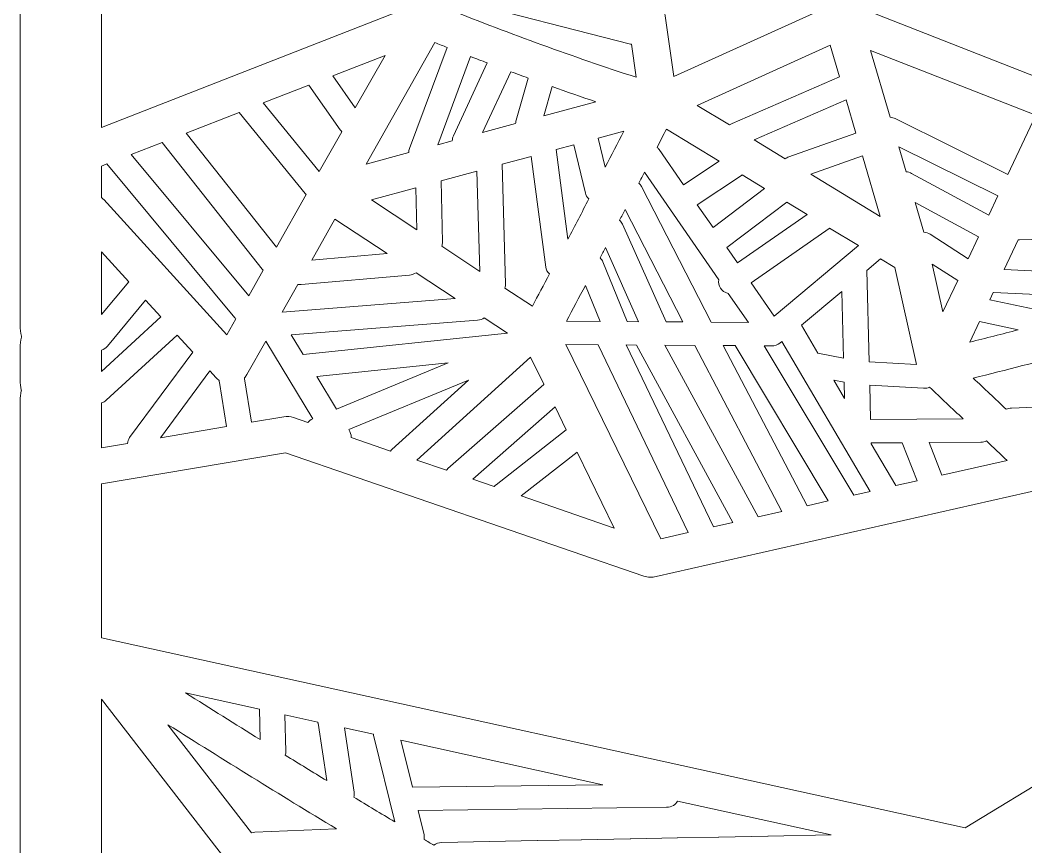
# Model space of a CAD drawing. Header units: centimetres. Extents: x -10.3 to 4.3, y -13.4 to 8.6.
# Drawn here: x -10.349 to -6.484, y -7.897 to -4.721 of the extents above; entities that cross this region are included whole.
import ezdxf

# ---------------------------------------------------------------- set-up
doc = ezdxf.new("R2010")
doc.units = ezdxf.units.CM
doc.header["$MEASUREMENT"] = 0
doc.layers.add('Plan 1', color=7, linetype='Continuous')

msp = doc.modelspace()

# ---------------------------------------------------------------- linework, layer by layer
at = {"layer": 'Plan 1', "color": 250, "lineweight": 20}
for points, knots in [([(-5.4971, -13.40751), (-5.48345, -13.4089), (-5.46966, -13.40959), (-5.45586, -13.40959), (-5.45586, -13.40959), (-5.21797, -13.40959), (-5.21797, -13.40959), (-5.20422, -13.40959), (-5.19047, -13.4089), (-5.17686, -13.40752), (-5.17686, -13.40752), (-5.17454, -13.40728), (-5.17454, -13.40728), (-5.17454, -13.40728), (-5.17222, -13.40752), (-5.17222, -13.40752), (-5.15861, -13.4089), (-5.14486, -13.40959), (-5.13111, -13.40959), (-5.13111, -13.40959), (-4.88364, -13.40959), (-4.88364, -13.40959), (-4.86986, -13.40959), (-4.8561, -13.4089), (-4.84247, -13.40751), (-4.84247, -13.40751), (-4.84014, -13.40728), (-4.84014, -13.40728), (-4.84014, -13.40728), (-4.83782, -13.40751), (-4.83782, -13.40751), (-4.82419, -13.4089), (-4.81043, -13.40959), (-4.79665, -13.40959), (-4.79665, -13.40959), (-4.54415, -13.40959), (-4.54415, -13.40959), (-4.53041, -13.40959), (-4.51668, -13.4089), (-4.50307, -13.40752), (-4.50307, -13.40752), (-4.50075, -13.40729), (-4.50075, -13.40729), (-4.50075, -13.40729), (-4.49844, -13.40752), (-4.49844, -13.40752), (-4.48483, -13.4089), (-4.4711, -13.40959), (-4.45736, -13.40959), (-4.45736, -13.40959), (4.02287, -13.40959), (4.02287, -13.40959), (4.18908, -13.40959), (4.31932, -13.3106), (4.31932, -13.19416), (4.31932, -13.19416), (4.31932, 8.3375), (4.31932, 8.3375), (4.31932, 8.45394), (4.18908, 8.55293), (4.02287, 8.55293), (4.02287, 8.55293), (-10.05259, 8.55293), (-10.05259, 8.55293), (-10.2188, 8.55293), (-10.34904, 8.45394), (-10.34904, 8.3375), (-10.34904, 8.3375), (-10.34904, -5.89474), (-10.34904, -5.89474), (-10.34904, -5.90825), (-10.34731, -5.92174), (-10.34383, -5.93503), (-10.34383, -5.93503), (-10.34327, -5.93714), (-10.34327, -5.93714), (-10.34327, -5.93714), (-10.34383, -5.93925), (-10.34383, -5.93925), (-10.34731, -5.95253), (-10.34904, -5.96603), (-10.34904, -5.97954), (-10.34904, -5.97954), (-10.34904, -6.10452), (-10.34904, -6.10452), (-10.34904, -6.11694), (-10.34758, -6.12935), (-10.34463, -6.1416), (-10.34463, -6.1416), (-10.34417, -6.14354), (-10.34417, -6.14354), (-10.34417, -6.14354), (-10.34463, -6.14548), (-10.34463, -6.14548), (-10.34758, -6.15773), (-10.34904, -6.17014), (-10.34904, -6.18256), (-10.34904, -6.18256), (-10.34904, -13.19416), (-10.34904, -13.19416), (-10.34904, -13.3106), (-10.2188, -13.40959), (-10.05259, -13.40959), (-10.05259, -13.40959), (-7.60772, -13.40959), (-7.60772, -13.40959), (-7.59525, -13.40959), (-7.5828, -13.40902), (-7.57044, -13.40789), (-7.57044, -13.40789), (-7.56833, -13.4077), (-7.56833, -13.4077), (-7.56833, -13.4077), (-7.56623, -13.40789), (-7.56623, -13.40789), (-7.55387, -13.40902), (-7.54141, -13.40959), (-7.52895, -13.40959), (-7.52895, -13.40959), (-6.8758, -13.40959), (-6.8758, -13.40959), (-6.8623, -13.40959), (-6.8488, -13.40893), (-6.83543, -13.40759), (-6.83543, -13.40759), (-6.83315, -13.40737), (-6.83315, -13.40737), (-6.83315, -13.40737), (-6.83088, -13.40759), (-6.83088, -13.40759), (-6.81751, -13.40893), (-6.80401, -13.40959), (-6.7905, -13.40959), (-6.7905, -13.40959), (-5.8596, -13.40959), (-5.8596, -13.40959), (-5.84594, -13.40959), (-5.8323, -13.40891), (-5.81878, -13.40755), (-5.81878, -13.40755), (-5.81648, -13.40732), (-5.81648, -13.40732), (-5.81648, -13.40732), (-5.81418, -13.40755), (-5.81418, -13.40755), (-5.80066, -13.40891), (-5.78701, -13.40959), (-5.77335, -13.40959), (-5.77335, -13.40959), (-5.54299, -13.40959), (-5.54299, -13.40959), (-5.52919, -13.40959), (-5.51541, -13.4089), (-5.50175, -13.40751), (-5.50175, -13.40751), (-5.49943, -13.40727), (-5.49943, -13.40727), (-5.49943, -13.40727), (-5.4971, -13.40751), (-5.4971, -13.40751)], [0, 0, 0, 0, 0.0188679, 0.0188679, 0.0188679, 0.0377358, 0.0377358, 0.0377358, 0.0566038, 0.0566038, 0.0566038, 0.0754717, 0.0754717, 0.0754717, 0.0943396, 0.0943396, 0.0943396, 0.1132075, 0.1132075, 0.1132075, 0.1320755, 0.1320755, 0.1320755, 0.1509434, 0.1509434, 0.1509434, 0.1698113, 0.1698113, 0.1698113, 0.1886792, 0.1886792, 0.1886792, 0.2075472, 0.2075472, 0.2075472, 0.2264151, 0.2264151, 0.2264151, 0.245283, 0.245283, 0.245283, 0.2641509, 0.2641509, 0.2641509, 0.2830189, 0.2830189, 0.2830189, 0.3018868, 0.3018868, 0.3018868, 0.3207547, 0.3207547, 0.3207547, 0.3396226, 0.3396226, 0.3396226, 0.3584906, 0.3584906, 0.3584906, 0.3773585, 0.3773585, 0.3773585, 0.3962264, 0.3962264, 0.3962264, 0.4150943, 0.4150943, 0.4150943, 0.4339623, 0.4339623, 0.4339623, 0.4528302, 0.4528302, 0.4528302, 0.4716981, 0.4716981, 0.4716981, 0.490566, 0.490566, 0.490566, 0.509434, 0.509434, 0.509434, 0.5283019, 0.5283019, 0.5283019, 0.5471698, 0.5471698, 0.5471698, 0.5660377, 0.5660377, 0.5660377, 0.5849057, 0.5849057, 0.5849057, 0.6037736, 0.6037736, 0.6037736, 0.6226415, 0.6226415, 0.6226415, 0.6415094, 0.6415094, 0.6415094, 0.6603774, 0.6603774, 0.6603774, 0.6792453, 0.6792453, 0.6792453, 0.6981132, 0.6981132, 0.6981132, 0.7169811, 0.7169811, 0.7169811, 0.7358491, 0.7358491, 0.7358491, 0.754717, 0.754717, 0.754717, 0.7735849, 0.7735849, 0.7735849, 0.7924528, 0.7924528, 0.7924528, 0.8113208, 0.8113208, 0.8113208, 0.8301887, 0.8301887, 0.8301887, 0.8490566, 0.8490566, 0.8490566, 0.8679245, 0.8679245, 0.8679245, 0.8867925, 0.8867925, 0.8867925, 0.9056604, 0.9056604, 0.9056604, 0.9245283, 0.9245283, 0.9245283, 0.9433962, 0.9433962, 0.9433962, 0.9622642, 0.9622642, 0.9622642, 0.9811321, 0.9811321, 0.9811321, 1, 1, 1, 1]), ([(-6.23586, -3.94884), (-6.23586, -3.94884), (-7.09561, -2.9755), (-7.09561, -2.9755), (-7.09561, -2.9755), (-7.38415, -3.12288), (-7.38415, -3.12288), (-7.38415, -3.12288), (-7.38415, -3.83944), (-7.38415, -3.83944), (-7.38415, -3.83944), (-7.13007, -4.67005), (-7.13007, -4.67005), (-7.13007, -4.67005), (-6.40525, -4.95386), (-6.40525, -4.95386), (-6.40525, -4.95386), (-6.23586, -3.94884), (-6.23586, -3.94884)], [0, 0, 0, 0, 0.1666667, 0.1666667, 0.1666667, 0.3333333, 0.3333333, 0.3333333, 0.5, 0.5, 0.5, 0.6666667, 0.6666667, 0.6666667, 0.8333333, 0.8333333, 0.8333333, 1, 1, 1, 1]), ([(-8.29099, -3.02456), (-8.29099, -3.02456), (-9.4212, -3.00261), (-9.4212, -3.00261), (-9.4212, -3.00261), (-10.01657, -4.27854), (-10.01657, -4.27854), (-10.02077, -4.28754), (-10.02724, -4.29618), (-10.03625, -4.30323), (-10.03625, -4.30323), (-10.03625, -5.13354), (-10.03625, -5.13354), (-10.03625, -5.13354), (-8.84566, -4.66918), (-8.84566, -4.66918), (-8.84566, -4.66918), (-8.29099, -3.02456), (-8.29099, -3.02456)], [0, 0, 0, 0, 0.1666667, 0.1666667, 0.1666667, 0.3333333, 0.3333333, 0.3333333, 0.5, 0.5, 0.5, 0.6666667, 0.6666667, 0.6666667, 0.8333333, 0.8333333, 0.8333333, 1, 1, 1, 1]), ([(-8.10826, -3.04176), (-8.10826, -3.04176), (-7.83678, -4.93807), (-7.83678, -4.93807), (-7.83678, -4.93807), (-7.27582, -4.68403), (-7.27582, -4.68403), (-7.27582, -4.68403), (-7.52521, -3.86876), (-7.52521, -3.86876), (-7.5272, -3.86225), (-7.52812, -3.85601), (-7.52812, -3.84935), (-7.52812, -3.84935), (-7.52811, -3.13923), (-7.52811, -3.13923), (-7.52811, -3.13923), (-8.10826, -3.04176), (-8.10826, -3.04176)], [0, 0, 0, 0, 0.1666667, 0.1666667, 0.1666667, 0.3333333, 0.3333333, 0.3333333, 0.5, 0.5, 0.5, 0.6666667, 0.6666667, 0.6666667, 0.8333333, 0.8333333, 0.8333333, 1, 1, 1, 1]), ([(-8.68368, -4.63751), (-8.68368, -4.63751), (-8.6985, -4.68147), (-8.6985, -4.68147), (-8.46417, -4.77388), (-8.22571, -4.86145), (-7.98175, -4.94046), (-7.98175, -4.94046), (-7.99984, -4.81407), (-7.99984, -4.81407), (-8.00101, -4.81385), (-8.00216, -4.81359), (-8.00331, -4.8133), (-8.00331, -4.8133), (-8.68368, -4.63751), (-8.68368, -4.63751)], [0, 0, 0, 0, 0.2, 0.2, 0.2, 0.4, 0.4, 0.4, 0.6, 0.6, 0.6, 0.8, 0.8, 0.8, 1, 1, 1, 1]), ([(-8.70794, -4.82602), (-8.72358, -4.81991), (-8.7392, -4.81378), (-8.7548, -4.80762), (-8.7548, -4.80762), (-9.01962, -5.27476), (-9.01962, -5.27476), (-9.01962, -5.27476), (-8.85506, -5.23003), (-8.85506, -5.23003), (-8.85518, -5.22474), (-8.8543, -5.21943), (-8.85241, -5.21434), (-8.85241, -5.21434), (-8.70794, -4.82602), (-8.70794, -4.82602)], [0, 0, 0, 0, 0.2, 0.2, 0.2, 0.4, 0.4, 0.4, 0.6, 0.6, 0.6, 0.8, 0.8, 0.8, 1, 1, 1, 1]), ([(-7.74634, -5.04894), (-7.74634, -5.04894), (-7.62257, -5.12399), (-7.62257, -5.12399), (-7.61952, -5.12164), (-7.61606, -5.11957), (-7.61217, -5.11789), (-7.61217, -5.11789), (-7.20034, -4.93934), (-7.20034, -4.93934), (-7.20034, -4.93934), (-7.23592, -4.81779), (-7.23592, -4.81779), (-7.23592, -4.81779), (-7.74634, -5.04894), (-7.74634, -5.04894)], [0, 0, 0, 0, 0.2, 0.2, 0.2, 0.4, 0.4, 0.4, 0.6, 0.6, 0.6, 0.8, 0.8, 0.8, 1, 1, 1, 1]), ([(-9.14737, -4.93497), (-9.14737, -4.93497), (-9.06087, -5.05855), (-9.06087, -5.05855), (-9.06087, -5.05855), (-8.94637, -4.85658), (-8.94637, -4.85658), (-8.94637, -4.85658), (-9.14737, -4.93497), (-9.14737, -4.93497)], [0, 0, 0, 0, 0.3333333, 0.3333333, 0.3333333, 0.6666667, 0.6666667, 0.6666667, 1, 1, 1, 1]), ([(-8.61742, -4.86104), (-8.61742, -4.86104), (-8.74341, -5.19968), (-8.74341, -5.19968), (-8.74341, -5.19968), (-8.68796, -5.18461), (-8.68796, -5.18461), (-8.68811, -5.17825), (-8.68682, -5.17185), (-8.68403, -5.16584), (-8.68403, -5.16584), (-8.55385, -4.88521), (-8.55385, -4.88521), (-8.57508, -4.8772), (-8.59627, -4.86914), (-8.61742, -4.86104)], [0, 0, 0, 0, 0.2, 0.2, 0.2, 0.4, 0.4, 0.4, 0.6, 0.6, 0.6, 0.8, 0.8, 0.8, 1, 1, 1, 1]), ([(-7.08059, -4.83764), (-7.08059, -4.83764), (-7.00542, -5.09435), (-7.00542, -5.09435), (-6.99842, -5.0948), (-6.99159, -5.09659), (-6.98545, -5.09963), (-6.98545, -5.09963), (-6.55235, -5.31363), (-6.55235, -5.31363), (-6.55235, -5.31363), (-6.44485, -5.08657), (-6.44485, -5.08657), (-6.44485, -5.08657), (-7.08059, -4.83764), (-7.08059, -4.83764)], [0, 0, 0, 0, 0.2, 0.2, 0.2, 0.4, 0.4, 0.4, 0.6, 0.6, 0.6, 0.8, 0.8, 0.8, 1, 1, 1, 1]), ([(-8.39601, -4.94365), (-8.4184, -4.93553), (-8.44074, -4.92735), (-8.46304, -4.91912), (-8.46304, -4.91912), (-8.57151, -5.15296), (-8.57151, -5.15296), (-8.57151, -5.15296), (-8.44448, -5.11844), (-8.44448, -5.11844), (-8.44457, -5.11419), (-8.44402, -5.10994), (-8.44283, -5.10579), (-8.44283, -5.10579), (-8.39601, -4.94365), (-8.39601, -4.94365)], [0, 0, 0, 0, 0.2, 0.2, 0.2, 0.4, 0.4, 0.4, 0.6, 0.6, 0.6, 0.8, 0.8, 0.8, 1, 1, 1, 1]), ([(-9.41476, -5.03926), (-9.41476, -5.03926), (-9.19942, -5.30296), (-9.19942, -5.30296), (-9.19942, -5.30296), (-9.11258, -5.14977), (-9.11258, -5.14977), (-9.1148, -5.14765), (-9.11674, -5.14537), (-9.1184, -5.143), (-9.1184, -5.143), (-9.23899, -4.9707), (-9.23899, -4.9707), (-9.23899, -4.9707), (-9.41476, -5.03926), (-9.41476, -5.03926)], [0, 0, 0, 0, 0.2, 0.2, 0.2, 0.4, 0.4, 0.4, 0.6, 0.6, 0.6, 0.8, 0.8, 0.8, 1, 1, 1, 1]), ([(-8.30418, -4.97655), (-8.30418, -4.97655), (-8.33669, -5.08914), (-8.33669, -5.08914), (-8.33669, -5.08914), (-8.13596, -5.03458), (-8.13596, -5.03458), (-8.19231, -5.01565), (-8.24838, -4.99629), (-8.30418, -4.97655)], [0, 0, 0, 0, 0.3333333, 0.3333333, 0.3333333, 0.6666667, 0.6666667, 0.6666667, 1, 1, 1, 1]), ([(-7.52842, -5.18107), (-7.52842, -5.18107), (-7.40814, -5.254), (-7.40814, -5.254), (-7.40424, -5.25099), (-7.39967, -5.24845), (-7.39441, -5.24659), (-7.39441, -5.24659), (-7.13697, -5.15573), (-7.13697, -5.15573), (-7.13697, -5.15573), (-7.17448, -5.02762), (-7.17448, -5.02762), (-7.17448, -5.02762), (-7.52842, -5.18107), (-7.52842, -5.18107)], [0, 0, 0, 0, 0.2, 0.2, 0.2, 0.4, 0.4, 0.4, 0.6, 0.6, 0.6, 0.8, 0.8, 0.8, 1, 1, 1, 1]), ([(-9.50779, -5.07555), (-9.50779, -5.07555), (-9.71083, -5.15474), (-9.71083, -5.15474), (-9.71083, -5.15474), (-9.36397, -5.59322), (-9.36397, -5.59322), (-9.36397, -5.59322), (-9.2495, -5.39128), (-9.2495, -5.39128), (-9.25089, -5.38996), (-9.25217, -5.38857), (-9.25334, -5.38714), (-9.25334, -5.38714), (-9.50779, -5.07555), (-9.50779, -5.07555)], [0, 0, 0, 0, 0.2, 0.2, 0.2, 0.4, 0.4, 0.4, 0.6, 0.6, 0.6, 0.8, 0.8, 0.8, 1, 1, 1, 1]), ([(-7.86499, -5.13968), (-7.87684, -5.16312), (-7.88873, -5.18655), (-7.90066, -5.20997), (-7.89778, -5.2125), (-7.89534, -5.21527), (-7.89332, -5.21819), (-7.89332, -5.21819), (-7.79934, -5.35404), (-7.79934, -5.35404), (-7.79934, -5.35404), (-7.66178, -5.26289), (-7.66178, -5.26289), (-7.66178, -5.26289), (-7.86499, -5.13968), (-7.86499, -5.13968)], [0, 0, 0, 0, 0.2, 0.2, 0.2, 0.4, 0.4, 0.4, 0.6, 0.6, 0.6, 0.8, 0.8, 0.8, 1, 1, 1, 1]), ([(-8.12731, -5.17467), (-8.12731, -5.17467), (-8.1002, -5.28648), (-8.1002, -5.28648), (-8.07644, -5.24036), (-8.0528, -5.19422), (-8.0293, -5.14803), (-8.0293, -5.14803), (-8.12731, -5.17467), (-8.12731, -5.17467)], [0, 0, 0, 0, 0.3333333, 0.3333333, 0.3333333, 0.6666667, 0.6666667, 0.6666667, 1, 1, 1, 1]), ([(-9.80353, -5.19089), (-9.80353, -5.19089), (-9.92204, -5.23711), (-9.92204, -5.23711), (-9.92204, -5.23711), (-9.46994, -5.78013), (-9.46994, -5.78013), (-9.46994, -5.78013), (-9.41437, -5.68211), (-9.41437, -5.68211), (-9.41594, -5.68062), (-9.41736, -5.67905), (-9.41865, -5.67743), (-9.41865, -5.67743), (-9.80353, -5.19089), (-9.80353, -5.19089)], [0, 0, 0, 0, 0.2, 0.2, 0.2, 0.4, 0.4, 0.4, 0.6, 0.6, 0.6, 0.8, 0.8, 0.8, 1, 1, 1, 1]), ([(-8.2893, -5.2187), (-8.2893, -5.2187), (-8.24409, -5.56285), (-8.24409, -5.56285), (-8.21693, -5.51119), (-8.18989, -5.45949), (-8.16298, -5.40775), (-8.17018, -5.40137), (-8.17461, -5.39339), (-8.17655, -5.3854), (-8.17655, -5.3854), (-8.22143, -5.20026), (-8.22143, -5.20026), (-8.22143, -5.20026), (-8.2893, -5.2187), (-8.2893, -5.2187)], [0, 0, 0, 0, 0.2, 0.2, 0.2, 0.4, 0.4, 0.4, 0.6, 0.6, 0.6, 0.8, 0.8, 0.8, 1, 1, 1, 1]), ([(-6.972, -5.20849), (-6.972, -5.20849), (-6.94408, -5.30383), (-6.94408, -5.30383), (-6.93644, -5.30433), (-6.92904, -5.30642), (-6.92251, -5.30994), (-6.92251, -5.30994), (-6.62633, -5.46989), (-6.62633, -5.46989), (-6.62633, -5.46989), (-6.59157, -5.39647), (-6.59157, -5.39647), (-6.59157, -5.39647), (-6.972, -5.20849), (-6.972, -5.20849)], [0, 0, 0, 0, 0.2, 0.2, 0.2, 0.4, 0.4, 0.4, 0.6, 0.6, 0.6, 0.8, 0.8, 0.8, 1, 1, 1, 1]), ([(-8.3845, -5.24458), (-8.3845, -5.24458), (-8.49631, -5.27496), (-8.49631, -5.27496), (-8.49631, -5.27496), (-8.48313, -5.7343), (-8.48313, -5.7343), (-8.48298, -5.73965), (-8.48384, -5.74507), (-8.48578, -5.75027), (-8.48578, -5.75027), (-8.38028, -5.82003), (-8.38028, -5.82003), (-8.3583, -5.7788), (-8.33637, -5.73755), (-8.31451, -5.69629), (-8.32285, -5.68877), (-8.32743, -5.67911), (-8.32866, -5.6697), (-8.32866, -5.6697), (-8.3845, -5.24458), (-8.3845, -5.24458)], [0, 0, 0, 0, 0.1428571, 0.1428571, 0.1428571, 0.2857143, 0.2857143, 0.2857143, 0.4285714, 0.4285714, 0.4285714, 0.5714286, 0.5714286, 0.5714286, 0.7142857, 0.7142857, 0.7142857, 0.8571429, 0.8571429, 0.8571429, 1, 1, 1, 1]), ([(-7.31039, -5.31327), (-7.31039, -5.31327), (-7.04345, -5.47512), (-7.04345, -5.47512), (-7.04345, -5.47512), (-7.11141, -5.24304), (-7.11141, -5.24304), (-7.11141, -5.24304), (-7.31039, -5.31327), (-7.31039, -5.31327)], [0, 0, 0, 0, 0.3333333, 0.3333333, 0.3333333, 0.6666667, 0.6666667, 0.6666667, 1, 1, 1, 1]), ([(-10.01528, -5.27348), (-10.01528, -5.27348), (-10.03625, -5.28166), (-10.03625, -5.28166), (-10.03625, -5.28166), (-10.03625, -5.40301), (-10.03625, -5.40301), (-10.03316, -5.40545), (-10.03036, -5.40807), (-10.02785, -5.41082), (-10.02785, -5.41082), (-9.55491, -5.93002), (-9.55491, -5.93002), (-9.55491, -5.93002), (-9.51981, -5.86811), (-9.51981, -5.86811), (-9.5211, -5.86689), (-9.52229, -5.86561), (-9.52338, -5.8643), (-9.52338, -5.8643), (-10.01528, -5.27348), (-10.01528, -5.27348)], [0, 0, 0, 0, 0.1428571, 0.1428571, 0.1428571, 0.2857143, 0.2857143, 0.2857143, 0.4285714, 0.4285714, 0.4285714, 0.5714286, 0.5714286, 0.5714286, 0.7142857, 0.7142857, 0.7142857, 0.8571429, 0.8571429, 0.8571429, 1, 1, 1, 1]), ([(-8.59346, -5.30137), (-8.59346, -5.30137), (-8.73128, -5.33883), (-8.73128, -5.33883), (-8.73128, -5.33883), (-8.72579, -5.57407), (-8.72579, -5.57407), (-8.72566, -5.57936), (-8.72653, -5.58469), (-8.72844, -5.58982), (-8.72844, -5.58982), (-8.58241, -5.68638), (-8.58241, -5.68638), (-8.58241, -5.68638), (-8.59346, -5.30137), (-8.59346, -5.30137)], [0, 0, 0, 0, 0.2, 0.2, 0.2, 0.4, 0.4, 0.4, 0.6, 0.6, 0.6, 0.8, 0.8, 0.8, 1, 1, 1, 1]), ([(-7.94935, -5.30521), (-7.95657, -5.31926), (-7.9638, -5.33331), (-7.97103, -5.34736), (-7.96666, -5.35123), (-7.9633, -5.35568), (-7.96091, -5.36034), (-7.96091, -5.36034), (-7.6935, -5.88134), (-7.6935, -5.88134), (-7.6935, -5.88134), (-7.55016, -5.88224), (-7.55016, -5.88224), (-7.55016, -5.88224), (-7.62727, -5.77078), (-7.62727, -5.77078), (-7.64078, -5.76787), (-7.65124, -5.76008), (-7.65738, -5.7509), (-7.66407, -5.74091), (-7.66604, -5.72915), (-7.66366, -5.71818), (-7.66366, -5.71818), (-7.94935, -5.30521), (-7.94935, -5.30521)], [0, 0, 0, 0, 0.125, 0.125, 0.125, 0.25, 0.25, 0.25, 0.375, 0.375, 0.375, 0.5, 0.5, 0.5, 0.625, 0.625, 0.625, 0.75, 0.75, 0.75, 0.875, 0.875, 0.875, 1, 1, 1, 1]), ([(-7.57435, -5.3159), (-7.57524, -5.31658), (-7.57615, -5.31723), (-7.57711, -5.31787), (-7.57711, -5.31787), (-7.74663, -5.43022), (-7.74663, -5.43022), (-7.74663, -5.43022), (-7.68594, -5.51796), (-7.68594, -5.51796), (-7.68594, -5.51796), (-7.48779, -5.36838), (-7.48779, -5.36838), (-7.48779, -5.36838), (-7.57435, -5.3159), (-7.57435, -5.3159)], [0, 0, 0, 0, 0.2, 0.2, 0.2, 0.4, 0.4, 0.4, 0.6, 0.6, 0.6, 0.8, 0.8, 0.8, 1, 1, 1, 1]), ([(-8.82857, -5.36526), (-8.82857, -5.36526), (-8.99829, -5.4114), (-8.99829, -5.4114), (-8.99829, -5.4114), (-8.82481, -5.52611), (-8.82481, -5.52611), (-8.82481, -5.52611), (-8.82857, -5.36526), (-8.82857, -5.36526)], [0, 0, 0, 0, 0.3333333, 0.3333333, 0.3333333, 0.6666667, 0.6666667, 0.6666667, 1, 1, 1, 1]), ([(-8.0237, -5.44918), (-8.0308, -5.46285), (-8.0379, -5.47651), (-8.04502, -5.49017), (-8.04007, -5.49458), (-8.03643, -5.49975), (-8.03404, -5.50511), (-8.03404, -5.50511), (-7.86625, -5.88025), (-7.86625, -5.88025), (-7.86625, -5.88025), (-7.80224, -5.88065), (-7.80224, -5.88065), (-7.80224, -5.88065), (-8.0237, -5.44918), (-8.0237, -5.44918)], [0, 0, 0, 0, 0.2, 0.2, 0.2, 0.4, 0.4, 0.4, 0.6, 0.6, 0.6, 0.8, 0.8, 0.8, 1, 1, 1, 1]), ([(-7.40209, -5.42034), (-7.40221, -5.42044), (-7.40234, -5.42054), (-7.40246, -5.42063), (-7.40246, -5.42063), (-7.63292, -5.59459), (-7.63292, -5.59459), (-7.63292, -5.59459), (-7.59189, -5.6539), (-7.59189, -5.6539), (-7.59189, -5.6539), (-7.32471, -5.46726), (-7.32471, -5.46726), (-7.32471, -5.46726), (-7.40209, -5.42034), (-7.40209, -5.42034)], [0, 0, 0, 0, 0.2, 0.2, 0.2, 0.4, 0.4, 0.4, 0.6, 0.6, 0.6, 0.8, 0.8, 0.8, 1, 1, 1, 1]), ([(-6.90968, -5.42132), (-6.90968, -5.42132), (-6.87614, -5.53583), (-6.87614, -5.53583), (-6.86714, -5.53642), (-6.85851, -5.53921), (-6.85134, -5.54383), (-6.85134, -5.54383), (-6.70575, -5.63766), (-6.70575, -5.63766), (-6.70575, -5.63766), (-6.66571, -5.55307), (-6.66571, -5.55307), (-6.66571, -5.55307), (-6.90968, -5.42132), (-6.90968, -5.42132)], [0, 0, 0, 0, 0.2, 0.2, 0.2, 0.4, 0.4, 0.4, 0.6, 0.6, 0.6, 0.8, 0.8, 0.8, 1, 1, 1, 1]), ([(-9.13905, -5.48542), (-9.13905, -5.48542), (-9.22851, -5.64323), (-9.22851, -5.64323), (-9.22851, -5.64323), (-8.93878, -5.61784), (-8.93878, -5.61784), (-8.93878, -5.61784), (-9.13905, -5.48542), (-9.13905, -5.48542)], [0, 0, 0, 0, 0.3333333, 0.3333333, 0.3333333, 0.6666667, 0.6666667, 0.6666667, 1, 1, 1, 1]), ([(-7.53909, -5.73023), (-7.53909, -5.73023), (-7.45049, -5.85828), (-7.45049, -5.85828), (-7.45049, -5.85828), (-7.12663, -5.58737), (-7.12663, -5.58737), (-7.12663, -5.58737), (-7.238, -5.51983), (-7.238, -5.51983), (-7.23858, -5.52028), (-7.23918, -5.52072), (-7.23979, -5.52114), (-7.23979, -5.52114), (-7.53909, -5.73023), (-7.53909, -5.73023)], [0, 0, 0, 0, 0.2, 0.2, 0.2, 0.4, 0.4, 0.4, 0.6, 0.6, 0.6, 0.8, 0.8, 0.8, 1, 1, 1, 1]), ([(-5.8701, -5.73057), (-5.78758, -5.70567), (-5.70541, -5.68018), (-5.62361, -5.65409), (-5.62361, -5.65409), (-5.78667, -5.53755), (-5.78667, -5.53755), (-5.79397, -5.54229), (-5.80307, -5.54541), (-5.81354, -5.5457), (-5.81354, -5.5457), (-6.50766, -5.56479), (-6.50766, -5.56479), (-6.50949, -5.56484), (-6.51131, -5.5648), (-6.51312, -5.56467), (-6.51312, -5.56467), (-6.56733, -5.67917), (-6.56733, -5.67917), (-6.56733, -5.67917), (-5.90832, -5.71059), (-5.90832, -5.71059), (-5.89067, -5.71143), (-5.8777, -5.71997), (-5.8701, -5.73057)], [0, 0, 0, 0, 0.125, 0.125, 0.125, 0.25, 0.25, 0.25, 0.375, 0.375, 0.375, 0.5, 0.5, 0.5, 0.625, 0.625, 0.625, 0.75, 0.75, 0.75, 0.875, 0.875, 0.875, 1, 1, 1, 1]), ([(-8.09981, -5.59497), (-8.10662, -5.60796), (-8.11344, -5.62094), (-8.12027, -5.63393), (-8.11498, -5.63867), (-8.1112, -5.64428), (-8.10884, -5.65008), (-8.10884, -5.65008), (-8.01543, -5.87931), (-8.01543, -5.87931), (-8.01543, -5.87931), (-7.97251, -5.87958), (-7.97251, -5.87958), (-7.97251, -5.87958), (-8.09981, -5.59497), (-8.09981, -5.59497)], [0, 0, 0, 0, 0.2, 0.2, 0.2, 0.4, 0.4, 0.4, 0.6, 0.6, 0.6, 0.8, 0.8, 0.8, 1, 1, 1, 1]), ([(-10.03625, -5.61118), (-10.03625, -5.61118), (-10.03625, -5.85221), (-10.03625, -5.85221), (-10.03625, -5.85221), (-9.9316, -5.72606), (-9.9316, -5.72606), (-9.9316, -5.72606), (-10.03625, -5.61118), (-10.03625, -5.61118)], [0, 0, 0, 0, 0.3333333, 0.3333333, 0.3333333, 0.6666667, 0.6666667, 0.6666667, 1, 1, 1, 1]), ([(-6.98767, -5.67162), (-6.98767, -5.67162), (-7.04214, -5.63859), (-7.04214, -5.63859), (-7.04214, -5.63859), (-7.09541, -5.68315), (-7.09541, -5.68315), (-7.09541, -5.68315), (-7.08612, -6.03397), (-7.08612, -6.03397), (-7.08612, -6.03397), (-6.9039, -6.0439), (-6.9039, -6.0439), (-6.9039, -6.0439), (-6.98767, -5.67162), (-6.98767, -5.67162)], [0, 0, 0, 0, 0.2, 0.2, 0.2, 0.4, 0.4, 0.4, 0.6, 0.6, 0.6, 0.8, 0.8, 0.8, 1, 1, 1, 1]), ([(-6.84321, -5.65906), (-6.84321, -5.65906), (-6.80219, -5.84135), (-6.80219, -5.84135), (-6.80219, -5.84135), (-6.74559, -5.7218), (-6.74559, -5.7218), (-6.74559, -5.7218), (-6.84321, -5.65906), (-6.84321, -5.65906)], [0, 0, 0, 0, 0.3333333, 0.3333333, 0.3333333, 0.6666667, 0.6666667, 0.6666667, 1, 1, 1, 1]), ([(-8.82747, -5.69144), (-8.83422, -5.69622), (-8.8427, -5.6996), (-8.85264, -5.70047), (-8.85264, -5.70047), (-9.26914, -5.73697), (-9.26914, -5.73697), (-9.27333, -5.73734), (-9.27747, -5.73721), (-9.28147, -5.73665), (-9.28147, -5.73665), (-9.34149, -5.84253), (-9.34149, -5.84253), (-9.34149, -5.84253), (-8.67724, -5.79078), (-8.67724, -5.79078), (-8.67724, -5.79078), (-8.82747, -5.69144), (-8.82747, -5.69144)], [0, 0, 0, 0, 0.1666667, 0.1666667, 0.1666667, 0.3333333, 0.3333333, 0.3333333, 0.5, 0.5, 0.5, 0.6666667, 0.6666667, 0.6666667, 0.8333333, 0.8333333, 0.8333333, 1, 1, 1, 1]), ([(-8.17657, -5.74064), (-8.20078, -5.78639), (-8.22507, -5.83212), (-8.24944, -5.87783), (-8.24944, -5.87783), (-8.12033, -5.87865), (-8.12033, -5.87865), (-8.12033, -5.87865), (-8.17657, -5.74064), (-8.17657, -5.74064)], [0, 0, 0, 0, 0.3333333, 0.3333333, 0.3333333, 0.6666667, 0.6666667, 0.6666667, 1, 1, 1, 1]), ([(-9.86704, -5.79694), (-9.86704, -5.79694), (-10.01363, -5.97365), (-10.01363, -5.97365), (-10.01905, -5.98018), (-10.02681, -5.98563), (-10.03625, -5.98862), (-10.03625, -5.98862), (-10.03625, -6.07061), (-10.03625, -6.07061), (-10.03625, -6.07061), (-9.80825, -5.86148), (-9.80825, -5.86148), (-9.80825, -5.86148), (-9.86704, -5.79694), (-9.86704, -5.79694)], [0, 0, 0, 0, 0.2, 0.2, 0.2, 0.4, 0.4, 0.4, 0.6, 0.6, 0.6, 0.8, 0.8, 0.8, 1, 1, 1, 1]), ([(-7.34655, -5.89323), (-7.34655, -5.89323), (-7.28357, -6.00002), (-7.28357, -6.00002), (-7.28357, -6.00002), (-7.1844, -6.02011), (-7.1844, -6.02011), (-7.1844, -6.02011), (-7.19119, -5.76328), (-7.19119, -5.76328), (-7.19119, -5.76328), (-7.34655, -5.89323), (-7.34655, -5.89323)], [0, 0, 0, 0, 0.25, 0.25, 0.25, 0.5, 0.5, 0.5, 0.75, 0.75, 0.75, 1, 1, 1, 1]), ([(-6.60893, -5.76705), (-6.60893, -5.76705), (-6.62236, -5.79541), (-6.62236, -5.79541), (-6.62236, -5.79541), (-6.37907, -5.84727), (-6.37907, -5.84727), (-6.36493, -5.85028), (-6.35483, -5.85814), (-6.34871, -5.86736), (-6.25862, -5.84302), (-6.16889, -5.818), (-6.07955, -5.7923), (-6.07955, -5.7923), (-6.6076, -5.76713), (-6.6076, -5.76713), (-6.60804, -5.76711), (-6.60849, -5.76708), (-6.60893, -5.76705)], [0, 0, 0, 0, 0.1666667, 0.1666667, 0.1666667, 0.3333333, 0.3333333, 0.3333333, 0.5, 0.5, 0.5, 0.6666667, 0.6666667, 0.6666667, 0.8333333, 0.8333333, 0.8333333, 1, 1, 1, 1]), ([(-9.30689, -5.92993), (-9.30689, -5.92993), (-9.26085, -6.00576), (-9.26085, -6.00576), (-9.26085, -6.00576), (-8.47615, -5.92374), (-8.47615, -5.92374), (-8.47615, -5.92374), (-8.56491, -5.86505), (-8.56491, -5.86505), (-8.57178, -5.86991), (-8.58045, -5.87333), (-8.59061, -5.87412), (-8.59061, -5.87412), (-9.30689, -5.92993), (-9.30689, -5.92993)], [0, 0, 0, 0, 0.2, 0.2, 0.2, 0.4, 0.4, 0.4, 0.6, 0.6, 0.6, 0.8, 0.8, 0.8, 1, 1, 1, 1]), ([(-6.66202, -5.87918), (-6.66202, -5.87918), (-6.69945, -5.95825), (-6.69945, -5.95825), (-6.63718, -5.94279), (-6.57506, -5.92701), (-6.5131, -5.91092), (-6.5131, -5.91092), (-6.66202, -5.87918), (-6.66202, -5.87918)], [0, 0, 0, 0, 0.3333333, 0.3333333, 0.3333333, 0.6666667, 0.6666667, 0.6666667, 1, 1, 1, 1]), ([(-9.68495, -5.99684), (-9.68495, -5.99684), (-9.74503, -5.93088), (-9.74503, -5.93088), (-9.74503, -5.93088), (-10.01788, -6.18114), (-10.01788, -6.18114), (-10.02284, -6.18569), (-10.02909, -6.18938), (-10.03625, -6.19165), (-10.03625, -6.19165), (-10.03625, -6.3639), (-10.03625, -6.3639), (-10.03625, -6.3639), (-9.93643, -6.34698), (-9.93643, -6.34698), (-9.93579, -6.33937), (-9.93308, -6.33181), (-9.92813, -6.32513), (-9.92813, -6.32513), (-9.68495, -5.99684), (-9.68495, -5.99684)], [0, 0, 0, 0, 0.1428571, 0.1428571, 0.1428571, 0.2857143, 0.2857143, 0.2857143, 0.4285714, 0.4285714, 0.4285714, 0.5714286, 0.5714286, 0.5714286, 0.7142857, 0.7142857, 0.7142857, 0.8571429, 0.8571429, 0.8571429, 1, 1, 1, 1]), ([(-9.40464, -5.9539), (-9.40464, -5.9539), (-9.47773, -6.08284), (-9.47773, -6.08284), (-9.48031, -6.08738), (-9.48344, -6.0918), (-9.48722, -6.0959), (-9.48689, -6.09718), (-9.48662, -6.09847), (-9.48641, -6.09976), (-9.48641, -6.09976), (-9.45939, -6.2661), (-9.45939, -6.2661), (-9.45939, -6.2661), (-9.33583, -6.24515), (-9.33583, -6.24515), (-9.3226, -6.24291), (-9.31025, -6.244), (-9.29802, -6.2482), (-9.29802, -6.2482), (-9.24339, -6.267), (-9.24339, -6.267), (-9.23879, -6.26114), (-9.23242, -6.25603), (-9.22416, -6.25262), (-9.22416, -6.25262), (-9.22342, -6.25232), (-9.22342, -6.25232), (-9.22342, -6.25232), (-9.40464, -5.9539), (-9.40464, -5.9539)], [0, 0, 0, 0, 0.1, 0.1, 0.1, 0.2, 0.2, 0.2, 0.3, 0.3, 0.3, 0.4, 0.4, 0.4, 0.5, 0.5, 0.5, 0.6, 0.6, 0.6, 0.7, 0.7, 0.7, 0.8, 0.8, 0.8, 0.9, 0.9, 0.9, 1, 1, 1, 1]), ([(-8.12762, -5.96836), (-8.12762, -5.96836), (-8.25133, -5.96758), (-8.25133, -5.96758), (-8.25133, -5.96758), (-7.88636, -6.71329), (-7.88636, -6.71329), (-7.88636, -6.71329), (-7.78095, -6.6895), (-7.78095, -6.6895), (-7.78095, -6.6895), (-8.12762, -5.96836), (-8.12762, -5.96836)], [0, 0, 0, 0, 0.25, 0.25, 0.25, 0.5, 0.5, 0.5, 0.75, 0.75, 0.75, 1, 1, 1, 1]), ([(-7.98056, -5.96929), (-7.98056, -5.96929), (-8.02013, -5.96904), (-8.02013, -5.96904), (-8.02013, -5.96904), (-7.68427, -6.66769), (-7.68427, -6.66769), (-7.68427, -6.66769), (-7.61008, -6.65095), (-7.61008, -6.65095), (-7.61008, -6.65095), (-7.98056, -5.96929), (-7.98056, -5.96929)], [0, 0, 0, 0, 0.25, 0.25, 0.25, 0.5, 0.5, 0.5, 0.75, 0.75, 0.75, 1, 1, 1, 1]), ([(-7.75576, -5.97071), (-7.75576, -5.97071), (-7.87059, -5.96999), (-7.87059, -5.96999), (-7.87059, -5.96999), (-7.51245, -6.62891), (-7.51245, -6.62891), (-7.51245, -6.62891), (-7.4218, -6.60846), (-7.4218, -6.60846), (-7.4218, -6.60846), (-7.75576, -5.97071), (-7.75576, -5.97071)], [0, 0, 0, 0, 0.25, 0.25, 0.25, 0.5, 0.5, 0.5, 0.75, 0.75, 0.75, 1, 1, 1, 1]), ([(-7.60132, -5.97168), (-7.60132, -5.97168), (-7.6466, -5.9714), (-7.6466, -5.9714), (-7.6466, -5.9714), (-7.32449, -6.5865), (-7.32449, -6.5865), (-7.32449, -6.5865), (-7.24353, -6.56824), (-7.24353, -6.56824), (-7.24353, -6.56824), (-7.60132, -5.97168), (-7.60132, -5.97168)], [0, 0, 0, 0, 0.25, 0.25, 0.25, 0.5, 0.5, 0.5, 0.75, 0.75, 0.75, 1, 1, 1, 1]), ([(-7.42124, -5.9557), (-7.42124, -5.9557), (-7.42858, -5.96184), (-7.42858, -5.96184), (-7.42858, -5.96184), (-7.42875, -5.96197), (-7.42875, -5.96197), (-7.43727, -5.96865), (-7.44807, -5.97265), (-7.46094, -5.97257), (-7.46094, -5.97257), (-7.48892, -5.97239), (-7.48892, -5.97239), (-7.48892, -5.97239), (-7.14497, -6.54587), (-7.14497, -6.54587), (-7.14495, -6.54591), (-7.14492, -6.54594), (-7.1449, -6.54598), (-7.1449, -6.54598), (-7.08161, -6.5317), (-7.08161, -6.5317), (-7.08161, -6.5317), (-7.42124, -5.9557), (-7.42124, -5.9557)], [0, 0, 0, 0, 0.125, 0.125, 0.125, 0.25, 0.25, 0.25, 0.375, 0.375, 0.375, 0.5, 0.5, 0.5, 0.625, 0.625, 0.625, 0.75, 0.75, 0.75, 0.875, 0.875, 0.875, 1, 1, 1, 1]), ([(-8.387, -6.01527), (-8.387, -6.01527), (-8.82462, -6.41109), (-8.82462, -6.41109), (-8.82462, -6.41109), (-8.71078, -6.45026), (-8.71078, -6.45026), (-8.70912, -6.44815), (-8.70723, -6.44614), (-8.70509, -6.44426), (-8.70509, -6.44426), (-8.33638, -6.12028), (-8.33638, -6.12028), (-8.3362, -6.12013), (-8.33602, -6.11997), (-8.33584, -6.11981), (-8.33584, -6.11981), (-8.387, -6.01527), (-8.387, -6.01527)], [0, 0, 0, 0, 0.1666667, 0.1666667, 0.1666667, 0.3333333, 0.3333333, 0.3333333, 0.5, 0.5, 0.5, 0.6666667, 0.6666667, 0.6666667, 0.8333333, 0.8333333, 0.8333333, 1, 1, 1, 1]), ([(-6.68577, -6.09636), (-6.6435, -6.13632), (-6.60123, -6.17628), (-6.55896, -6.21624), (-6.55313, -6.21357), (-6.54647, -6.21188), (-6.53918, -6.21157), (-6.53918, -6.21157), (-6.24137, -6.19908), (-6.24137, -6.19908), (-6.24137, -6.19908), (-6.30789, -5.99871), (-6.30789, -5.99871), (-6.43317, -6.03256), (-6.55915, -6.06511), (-6.68577, -6.09636)], [0, 0, 0, 0, 0.2, 0.2, 0.2, 0.4, 0.4, 0.4, 0.6, 0.6, 0.6, 0.8, 0.8, 0.8, 1, 1, 1, 1]), ([(-9.58373, -6.10546), (-9.58819, -6.10232), (-9.59209, -6.09878), (-9.5955, -6.09504), (-9.5955, -6.09504), (-9.6195, -6.06869), (-9.6195, -6.06869), (-9.6195, -6.06869), (-9.80973, -6.32549), (-9.80973, -6.32549), (-9.80973, -6.32549), (-9.55572, -6.28243), (-9.55572, -6.28243), (-9.55572, -6.28243), (-9.5832, -6.1133), (-9.5832, -6.1133), (-9.58362, -6.1107), (-9.5838, -6.10808), (-9.58373, -6.10546)], [0, 0, 0, 0, 0.1666667, 0.1666667, 0.1666667, 0.3333333, 0.3333333, 0.3333333, 0.5, 0.5, 0.5, 0.6666667, 0.6666667, 0.6666667, 0.8333333, 0.8333333, 0.8333333, 1, 1, 1, 1]), ([(-9.20925, -6.09072), (-9.20925, -6.09072), (-9.13361, -6.21528), (-9.13361, -6.21528), (-9.13361, -6.21528), (-8.70337, -6.03785), (-8.70337, -6.03785), (-8.70337, -6.03785), (-9.20925, -6.09072), (-9.20925, -6.09072)], [0, 0, 0, 0, 0.3333333, 0.3333333, 0.3333333, 0.6666667, 0.6666667, 0.6666667, 1, 1, 1, 1]), ([(-9.08573, -6.29415), (-9.07979, -6.30426), (-9.07586, -6.31299), (-9.07714, -6.32421), (-9.07714, -6.32421), (-8.92526, -6.37647), (-8.92526, -6.37647), (-8.92373, -6.37452), (-8.92199, -6.37266), (-8.92005, -6.3709), (-8.92005, -6.3709), (-8.62523, -6.10424), (-8.62523, -6.10424), (-8.62523, -6.10424), (-9.08573, -6.29415), (-9.08573, -6.29415)], [0, 0, 0, 0, 0.2, 0.2, 0.2, 0.4, 0.4, 0.4, 0.6, 0.6, 0.6, 0.8, 0.8, 0.8, 1, 1, 1, 1]), ([(-7.22198, -6.10448), (-7.22198, -6.10448), (-7.18029, -6.17518), (-7.18029, -6.17518), (-7.18029, -6.17518), (-7.18195, -6.11259), (-7.18195, -6.11259), (-7.18195, -6.11259), (-7.22198, -6.10448), (-7.22198, -6.10448)], [0, 0, 0, 0, 0.3333333, 0.3333333, 0.3333333, 0.6666667, 0.6666667, 0.6666667, 1, 1, 1, 1]), ([(-7.08374, -6.12402), (-7.08374, -6.12402), (-7.08026, -6.25537), (-7.08026, -6.25537), (-7.08026, -6.25537), (-6.72445, -6.2533), (-6.72445, -6.2533), (-6.76744, -6.21267), (-6.81042, -6.17203), (-6.85341, -6.13139), (-6.86033, -6.13425), (-6.86824, -6.13575), (-6.8767, -6.13529), (-6.8767, -6.13529), (-7.08374, -6.12402), (-7.08374, -6.12402)], [0, 0, 0, 0, 0.2, 0.2, 0.2, 0.4, 0.4, 0.4, 0.6, 0.6, 0.6, 0.8, 0.8, 0.8, 1, 1, 1, 1]), ([(-8.60958, -6.48508), (-8.60958, -6.48508), (-8.52726, -6.51341), (-8.52726, -6.51341), (-8.52509, -6.51066), (-8.52253, -6.50807), (-8.51954, -6.50573), (-8.51954, -6.50573), (-8.25022, -6.29474), (-8.25022, -6.29474), (-8.25022, -6.29474), (-8.29315, -6.20704), (-8.29315, -6.20704), (-8.29315, -6.20704), (-8.60958, -6.48508), (-8.60958, -6.48508)], [0, 0, 0, 0, 0.2, 0.2, 0.2, 0.4, 0.4, 0.4, 0.6, 0.6, 0.6, 0.8, 0.8, 0.8, 1, 1, 1, 1]), ([(-6.85475, -6.34382), (-6.85475, -6.34382), (-6.80636, -6.46958), (-6.80636, -6.46958), (-6.80636, -6.46958), (-6.55553, -6.41298), (-6.55553, -6.41298), (-6.58198, -6.38797), (-6.60844, -6.36296), (-6.6349, -6.33795), (-6.64127, -6.34087), (-6.64861, -6.34262), (-6.65665, -6.34267), (-6.65665, -6.34267), (-6.85475, -6.34382), (-6.85475, -6.34382)], [0, 0, 0, 0, 0.2, 0.2, 0.2, 0.4, 0.4, 0.4, 0.6, 0.6, 0.6, 0.8, 0.8, 0.8, 1, 1, 1, 1]), ([(-6.95844, -6.34442), (-6.95844, -6.34442), (-7.07789, -6.34512), (-7.07789, -6.34512), (-7.07789, -6.34512), (-7.07778, -6.34903), (-7.07778, -6.34903), (-7.07778, -6.34903), (-6.98317, -6.50948), (-6.98317, -6.50948), (-6.98317, -6.50948), (-6.90199, -6.49116), (-6.90199, -6.49116), (-6.90199, -6.49116), (-6.95844, -6.34442), (-6.95844, -6.34442)], [0, 0, 0, 0, 0.2, 0.2, 0.2, 0.4, 0.4, 0.4, 0.6, 0.6, 0.6, 0.8, 0.8, 0.8, 1, 1, 1, 1]), ([(-6.41032, -6.52094), (-6.41032, -6.52094), (-7.90457, -6.85812), (-7.90457, -6.85812), (-7.92003, -6.86284), (-7.93666, -6.86232), (-7.95184, -6.85709), (-7.95184, -6.85709), (-9.3294, -6.38311), (-9.3294, -6.38311), (-9.3294, -6.38311), (-10.03625, -6.50294), (-10.03625, -6.50294), (-10.03625, -6.50294), (-10.03625, -7.09416), (-10.03625, -7.09416), (-10.03625, -7.09416), (-6.71711, -7.82385), (-6.71711, -7.82385), (-6.71711, -7.82385), (-5.62934, -7.16284), (-5.62934, -7.16284), (-5.62934, -7.16284), (-5.27342, -6.70183), (-5.27342, -6.70183), (-5.27342, -6.70183), (-6.41032, -6.52094), (-6.41032, -6.52094)], [0, 0, 0, 0, 0.1111111, 0.1111111, 0.1111111, 0.2222222, 0.2222222, 0.2222222, 0.3333333, 0.3333333, 0.3333333, 0.4444444, 0.4444444, 0.4444444, 0.5555556, 0.5555556, 0.5555556, 0.6666667, 0.6666667, 0.6666667, 0.7777778, 0.7777778, 0.7777778, 0.8888889, 0.8888889, 0.8888889, 1, 1, 1, 1]), ([(-8.42365, -6.54906), (-8.42365, -6.54906), (-8.06542, -6.67231), (-8.06542, -6.67231), (-8.06542, -6.67231), (-8.20832, -6.38036), (-8.20832, -6.38036), (-8.20832, -6.38036), (-8.42365, -6.54906), (-8.42365, -6.54906)], [0, 0, 0, 0, 0.3333333, 0.3333333, 0.3333333, 0.6666667, 0.6666667, 0.6666667, 1, 1, 1, 1]), ([(-9.42943, -7.3681), (-9.42943, -7.3681), (-9.71388, -7.30556), (-9.71388, -7.30556), (-9.61845, -7.36564), (-9.52272, -7.42549), (-9.42666, -7.48506), (-9.42666, -7.48506), (-9.42943, -7.3681), (-9.42943, -7.3681)], [0, 0, 0, 0, 0.3333333, 0.3333333, 0.3333333, 0.6666667, 0.6666667, 0.6666667, 1, 1, 1, 1]), ([(-10.03625, -7.32949), (-10.03625, -7.32949), (-10.03625, -10.36344), (-10.03625, -10.36344), (-10.03625, -10.36344), (-8.56214, -9.2335), (-8.56214, -9.2335), (-8.56214, -9.2335), (-10.03625, -7.32949), (-10.03625, -7.32949)], [0, 0, 0, 0, 0.3333333, 0.3333333, 0.3333333, 0.6666667, 0.6666667, 0.6666667, 1, 1, 1, 1]), ([(-9.20436, -7.41758), (-9.20436, -7.41758), (-9.33102, -7.38974), (-9.33102, -7.38974), (-9.33102, -7.38974), (-9.32769, -7.53041), (-9.32769, -7.53041), (-9.32757, -7.53526), (-9.32829, -7.54017), (-9.32989, -7.54491), (-9.27688, -7.57761), (-9.22376, -7.61022), (-9.17053, -7.64274), (-9.17053, -7.64274), (-9.20391, -7.42255), (-9.20391, -7.42255), (-9.20416, -7.4209), (-9.20431, -7.41924), (-9.20436, -7.41758)], [0, 0, 0, 0, 0.1666667, 0.1666667, 0.1666667, 0.3333333, 0.3333333, 0.3333333, 0.5, 0.5, 0.5, 0.6666667, 0.6666667, 0.6666667, 0.8333333, 0.8333333, 0.8333333, 1, 1, 1, 1]), ([(-9.78095, -7.42785), (-9.78095, -7.42785), (-9.45938, -7.8432), (-9.45938, -7.8432), (-9.45552, -7.84212), (-9.45142, -7.84145), (-9.44712, -7.84126), (-9.44712, -7.84126), (-9.13368, -7.82804), (-9.13368, -7.82804), (-9.35121, -7.69609), (-9.56682, -7.56256), (-9.78095, -7.42785)], [0, 0, 0, 0, 0.25, 0.25, 0.25, 0.5, 0.5, 0.5, 0.75, 0.75, 0.75, 1, 1, 1, 1]), ([(-9.10242, -7.44), (-9.10242, -7.44), (-9.06508, -7.68642), (-9.06508, -7.68642), (-9.06409, -7.69289), (-9.06462, -7.69957), (-9.06673, -7.70595), (-9.01439, -7.73772), (-8.96194, -7.7694), (-8.90937, -7.80098), (-8.90937, -7.80098), (-8.98972, -7.47321), (-8.98972, -7.47321), (-8.99042, -7.47034), (-8.99082, -7.46743), (-8.99091, -7.46451), (-8.99091, -7.46451), (-9.10242, -7.44), (-9.10242, -7.44)], [0, 0, 0, 0, 0.1666667, 0.1666667, 0.1666667, 0.3333333, 0.3333333, 0.3333333, 0.5, 0.5, 0.5, 0.6666667, 0.6666667, 0.6666667, 0.8333333, 0.8333333, 0.8333333, 1, 1, 1, 1]), ([(-8.88581, -7.48761), (-8.88581, -7.48761), (-8.84149, -7.66843), (-8.84149, -7.66843), (-8.84149, -7.66843), (-8.1091, -7.65837), (-8.1091, -7.65837), (-8.1091, -7.65837), (-8.88581, -7.48761), (-8.88581, -7.48761)], [0, 0, 0, 0, 0.3333333, 0.3333333, 0.3333333, 0.6666667, 0.6666667, 0.6666667, 1, 1, 1, 1]), ([(-8.81956, -7.7579), (-8.81956, -7.7579), (-8.7967, -7.85115), (-8.7967, -7.85115), (-8.79529, -7.85693), (-8.7951, -7.8629), (-8.79616, -7.86874), (-8.78364, -7.8762), (-8.77111, -7.88366), (-8.75858, -7.89111), (-8.75069, -7.88487), (-8.74018, -7.88058), (-8.72764, -7.88034), (-8.72764, -7.88034), (-8.36219, -7.87327), (-8.36219, -7.87327), (-8.36149, -7.87324), (-8.36078, -7.87323), (-8.36052, -7.87323), (-8.36052, -7.87323), (-8.19271, -7.86999), (-8.19271, -7.86999), (-8.19211, -7.86996), (-8.19152, -7.86995), (-8.19137, -7.86995), (-8.19137, -7.86995), (-8.004, -7.86633), (-8.004, -7.86633), (-8.00329, -7.8663), (-8.00258, -7.86629), (-8.00232, -7.86629), (-8.00232, -7.86629), (-7.8243, -7.86284), (-7.8243, -7.86284), (-7.82374, -7.86282), (-7.82317, -7.86281), (-7.82305, -7.86282), (-7.82305, -7.86282), (-7.66444, -7.85975), (-7.66444, -7.85975), (-7.66387, -7.85973), (-7.6633, -7.85971), (-7.66318, -7.85972), (-7.66318, -7.85972), (-7.4748, -7.85607), (-7.4748, -7.85607), (-7.47435, -7.85605), (-7.47397, -7.85604), (-7.47386, -7.85605), (-7.47386, -7.85605), (-7.23127, -7.85135), (-7.23127, -7.85135), (-7.23127, -7.85135), (-7.82212, -7.72145), (-7.82212, -7.72145), (-7.82956, -7.73396), (-7.84392, -7.74449), (-7.86431, -7.74477), (-7.86431, -7.74477), (-8.81956, -7.7579), (-8.81956, -7.7579)], [0, 0, 0, 0, 0.05, 0.05, 0.05, 0.1, 0.1, 0.1, 0.15, 0.15, 0.15, 0.2, 0.2, 0.2, 0.25, 0.25, 0.25, 0.3, 0.3, 0.3, 0.35, 0.35, 0.35, 0.4, 0.4, 0.4, 0.45, 0.45, 0.45, 0.5, 0.5, 0.5, 0.55, 0.55, 0.55, 0.6, 0.6, 0.6, 0.65, 0.65, 0.65, 0.7, 0.7, 0.7, 0.75, 0.75, 0.75, 0.8, 0.8, 0.8, 0.85, 0.85, 0.85, 0.9, 0.9, 0.9, 0.95, 0.95, 0.95, 1, 1, 1, 1])]:
    msp.add_open_spline(points, degree=3, knots=knots, dxfattribs=at)

doc.saveas('drawing.dxf')
